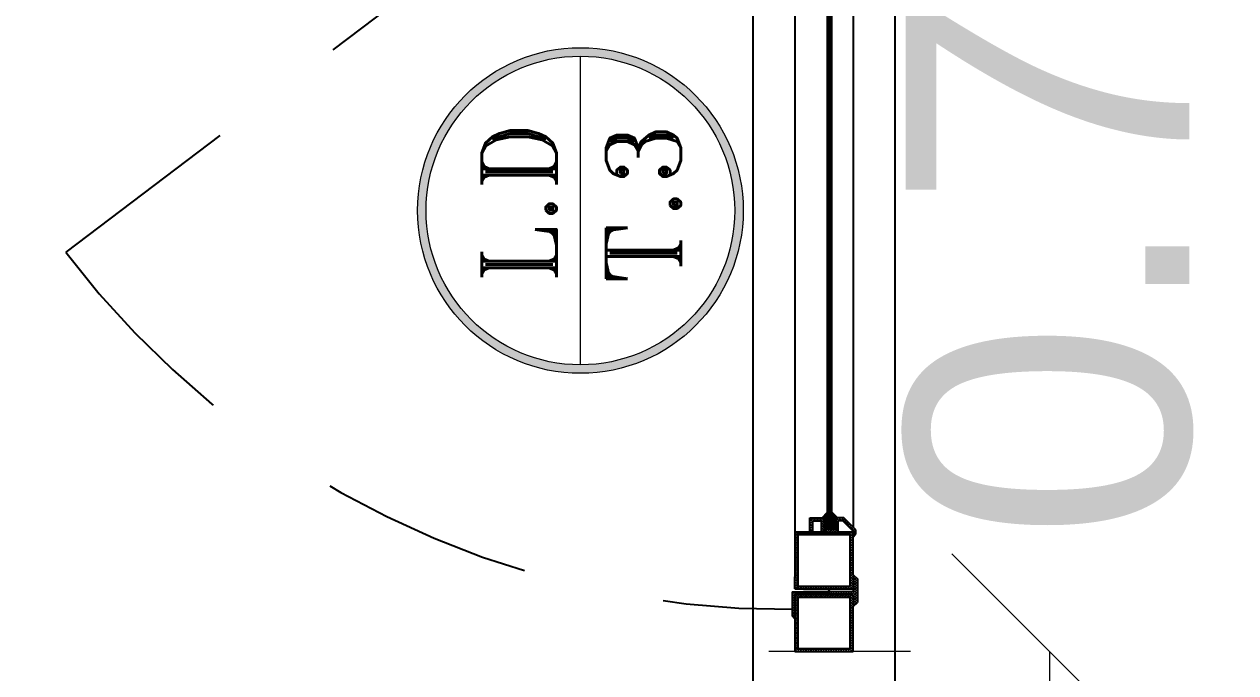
# Model space of a CAD drawing. Header units: metres. Extents: x -355 to 973, y -73 to 238.
# Drawn here: x 707.888 to 708.742, y 225.008 to 225.465 of the extents above; entities that cross this region are included whole.
import ezdxf
from ezdxf.enums import TextEntityAlignment as Align

# ---------------------------------------------------------------- set-up
doc = ezdxf.new("R2010")
doc.units = ezdxf.units.M
doc.header["$LTSCALE"] = 3
doc.header["$MEASUREMENT"] = 0
doc.linetypes.add('ACAD_ISO02W100', pattern=[15, 12, -3])
doc.linetypes.add('HIDDEN2', pattern=[0.1875, 0.125, -0.0625])
doc.layers.add('05', color=21, linetype='Continuous', lineweight=5)
for name, color, linetype in [('2', 51, 'Continuous'), ('4', 4, 'ACAD_ISO02W100'), ('5', 2, 'Continuous'), ('A-FALSE-25-Knuf', 2, 'Continuous'), ('Ditail', 1, 'Continuous')]:
    doc.layers.add(name, color=color, linetype=linetype)
doc.styles.add('ROMANT', font='romant')
doc.styles.get("Standard").update_dxf_attribs({"font": 'arial.ttf'})
doc.dimstyles.new('ahmad', dxfattribs={"dimtxt": 0.2, "dimasz": 0.1375, "dimexe": 0, "dimexo": 0.0625, "dimgap": 0.09, "dimtad": 0, "dimzin": 0, "dimdsep": 46, "dimtxsty": 'Standard', "dimblk": 'OBLIQUE', "dimcen": 0.09, "dimclrd": 245, "dimclrt": 61, "dimadec": 0, "dimazin": 0, "dimtfac": 1, "dimtofl": 0, "dimtmove": 0, "dimatfit": 3, "dimldrblk": 'OBLIQUE', "dimfxl": 0, "dimfxlon": 1, "dimtolj": 1, "dimtzin": 0, "dimlwd": 13, "dimarcsym": 0})

# ---------------------------------------------------------------- blocks, each defined once
blk = doc.blocks.new('dfdfd')
at = {"layer": '05'}
h = blk.add_hatch(color=217, dxfattribs=at)
h.paths.add_polyline_path([(118.60629, 35.51041, 1), (118.83583, 35.51041, 1)])
h.paths.add_polyline_path([(118.82983, 35.51041, 1), (118.61229, 35.51041, 1)], flags=16)
at = {"layer": '05', "color": 217}
blk.add_line((118.61229, 35.51041), (118.82983, 35.51041), dxfattribs=at)
for radius in [0.11477, 0.10877]:
    blk.add_circle((118.72106, 35.51041), radius, dxfattribs=at)
blk = doc.blocks.new('*X66')
at = {"color": 0}
for p, q in [((20.47, 31.08), (24.02, 34.62)), ((20.11, 28.06), (20.12, 28.08)), ((20.55, 27.62), (21.01, 28.08)), ((20.99, 27.18), (21.89, 28.08)), ((21.35, 31.08), (24.02, 33.74)), ((21.43, 26.74), (22.77, 28.08)), ((21.88, 26.29), (23.66, 28.08)), ((22.24, 31.08), (24.74, 33.58)), ((22.32, 25.85), (24.54, 28.08)), ((22.76, 25.41), (25.43, 28.08)), ((23.12, 31.08), (25.62, 33.58)), ((23.2, 24.97), (26.31, 28.08)), ((24.01, 31.08), (26.51, 33.58)), ((24.69, 25.58), (27.19, 28.08)), ((24.89, 31.08), (27.39, 33.58)), ((25.58, 25.58), (32.02, 32.02)), ((25.77, 31.08), (28.27, 33.58)), ((26.46, 25.58), (32.02, 31.13)), ((26.66, 31.08), (29.16, 33.58)), ((27.34, 25.58), (32.02, 30.25)), ((27.54, 31.08), (30.04, 33.58)), ((28.02, 30.67), (30.93, 33.58)), ((28.02, 29.78), (31.81, 33.58)), ((28.02, 28.9), (32.02, 32.9)), ((28.23, 25.58), (32.02, 29.36)), ((29.11, 25.58), (32.02, 28.48)), ((30, 25.58), (32.02, 27.6)), ((30.88, 25.58), (32.02, 26.71)), ((31.76, 25.58), (32.02, 25.83)), ((23.64, 24.53), (24.02, 24.9))]:
    blk.add_line(p, q, dxfattribs=at)
blk = doc.blocks.new('dfgdfg')
for p, q in [((191.815, -169.4684), (191.815, -170.08423)), ((191.85602, -169.55608), (191.85602, -170.08071))]:
    blk.add_line(p, q)
at = {"layer": '05'}
for p, q in [((191.82617, -170.07421), (191.82553, -170.07484)), ((191.82793, -170.07421), (191.82553, -170.07661)), ((191.82754, -170.07697), (191.82553, -170.07496)), ((191.82754, -170.07637), (191.82553, -170.07838)), ((191.82754, -170.07873), (191.82553, -170.07673)), ((191.82855, -170.07621), (191.82655, -170.07421)), ((191.8297, -170.07421), (191.8277, -170.07621)), ((191.83032, -170.07621), (191.82831, -170.07421)), ((191.83147, -170.07421), (191.82946, -170.07621)), ((191.83208, -170.07621), (191.83008, -170.07421)), ((191.83324, -170.07421), (191.83123, -170.07621)), ((191.83555, -170.07791), (191.83185, -170.07421)), ((191.835, -170.07421), (191.833, -170.07621)), ((191.83555, -170.07543), (191.83355, -170.07743)), ((191.83555, -170.07614), (191.83362, -170.07421)), ((191.83555, -170.07438), (191.83538, -170.07421)), ((191.84384, -170.07421), (191.84357, -170.07448)), ((191.84561, -170.07421), (191.84357, -170.07625)), ((191.84738, -170.07421), (191.84357, -170.07802)), ((191.84557, -170.07733), (191.84357, -170.07532)), ((191.84623, -170.07621), (191.84422, -170.07421)), ((191.84799, -170.07621), (191.84599, -170.07421)), ((191.84915, -170.07421), (191.84714, -170.07621)), ((191.85802, -170.08447), (191.84776, -170.07421)), ((191.85022, -170.0749), (191.8488, -170.07632)), ((191.8511, -170.07579), (191.84968, -170.07721)), ((191.85199, -170.07667), (191.85057, -170.07809)), ((191.81615, -170.08423), (191.815, -170.08538)), ((191.81791, -170.08423), (191.815, -170.08714)), ((191.81736, -170.08623), (191.81535, -170.08423)), ((191.81912, -170.08623), (191.81712, -170.08423)), ((191.81968, -170.08423), (191.81768, -170.08623)), ((191.82089, -170.08623), (191.81889, -170.08423)), ((191.82145, -170.08423), (191.81944, -170.08623)), ((191.82266, -170.08623), (191.82066, -170.08423)), ((191.82322, -170.08423), (191.82121, -170.08623)), ((191.82443, -170.08623), (191.82242, -170.08423)), ((191.82498, -170.08423), (191.82298, -170.08623)), ((191.82619, -170.08623), (191.82419, -170.08423)), ((191.82675, -170.08423), (191.82475, -170.08623)), ((191.82754, -170.07814), (191.82553, -170.08014)), ((191.82754, -170.0805), (191.82553, -170.0785)), ((191.82754, -170.07991), (191.82553, -170.08191)), ((191.82754, -170.08227), (191.82553, -170.08027)), ((191.82754, -170.08168), (191.82553, -170.08368)), ((191.82754, -170.08404), (191.82553, -170.08203)), ((191.82596, -170.08423), (191.82553, -170.0838)), ((191.82796, -170.08623), (191.82596, -170.08423)), ((191.82852, -170.08423), (191.82652, -170.08623)), ((191.82754, -170.08344), (191.82675, -170.08423)), ((191.82973, -170.08623), (191.82773, -170.08423)), ((191.83029, -170.08423), (191.82828, -170.08623)), ((191.8315, -170.08623), (191.82949, -170.08423)), ((191.83206, -170.08423), (191.83005, -170.08623)), ((191.83327, -170.08623), (191.83126, -170.08423)), ((191.83382, -170.08423), (191.83182, -170.08623)), ((191.83503, -170.08623), (191.83303, -170.08423)), ((191.83555, -170.0772), (191.83355, -170.0792)), ((191.83555, -170.07968), (191.83355, -170.07768)), ((191.83555, -170.07896), (191.83355, -170.08097)), ((191.83555, -170.08145), (191.83355, -170.07944)), ((191.83555, -170.08073), (191.83355, -170.08273)), ((191.83555, -170.08322), (191.83355, -170.08121)), ((191.8348, -170.08423), (191.83355, -170.08298)), ((191.83559, -170.08423), (191.83359, -170.08623)), ((191.83555, -170.0825), (191.83382, -170.08423)), ((191.8368, -170.08623), (191.8348, -170.08423)), ((191.83736, -170.08423), (191.83535, -170.08623)), ((191.83583, -170.08222), (191.83555, -170.0825)), ((191.83657, -170.08423), (191.83555, -170.08322)), ((191.83759, -170.08222), (191.83559, -170.08423)), ((191.83833, -170.08423), (191.83633, -170.08222)), ((191.83857, -170.08623), (191.83657, -170.08423)), ((191.83913, -170.08423), (191.83712, -170.08623)), ((191.83936, -170.08222), (191.83736, -170.08423)), ((191.8401, -170.08423), (191.8381, -170.08222)), ((191.84034, -170.08623), (191.83833, -170.08423)), ((191.84089, -170.08423), (191.83889, -170.08623)), ((191.84113, -170.08222), (191.83913, -170.08423)), ((191.84187, -170.08423), (191.83986, -170.08222)), ((191.8421, -170.08623), (191.8401, -170.08423)), ((191.84266, -170.08423), (191.84066, -170.08623)), ((191.8429, -170.08222), (191.84089, -170.08423)), ((191.84364, -170.08423), (191.84163, -170.08222)), ((191.84387, -170.08623), (191.84187, -170.08423)), ((191.84443, -170.08423), (191.84243, -170.08623)), ((191.84557, -170.08132), (191.84266, -170.08423)), ((191.8454, -170.08423), (191.8434, -170.08222)), ((191.84557, -170.07909), (191.84357, -170.07709)), ((191.84557, -170.07778), (191.84357, -170.07979)), ((191.84557, -170.08086), (191.84357, -170.07886)), ((191.84557, -170.07955), (191.84357, -170.08155)), ((191.84557, -170.08263), (191.84357, -170.08062)), ((191.84564, -170.08623), (191.84364, -170.08423)), ((191.8462, -170.08423), (191.84419, -170.08623)), ((191.84557, -170.08308), (191.84443, -170.08423)), ((191.84741, -170.08623), (191.8454, -170.08423)), ((191.84797, -170.08423), (191.84596, -170.08623)), ((191.84918, -170.08623), (191.84717, -170.08423)), ((191.84973, -170.08423), (191.84773, -170.08623)), ((191.85094, -170.08623), (191.84894, -170.08423)), ((191.8515, -170.08423), (191.8495, -170.08623)), ((191.85271, -170.08623), (191.85071, -170.08423)), ((191.85327, -170.08423), (191.85126, -170.08623)), ((191.85287, -170.07756), (191.85145, -170.07897)), ((191.85375, -170.07844), (191.85234, -170.07986)), ((191.85602, -170.08777), (191.85247, -170.08423)), ((191.85504, -170.08423), (191.85303, -170.08623)), ((191.85464, -170.07932), (191.85322, -170.08074)), ((191.85602, -170.08501), (191.85401, -170.08702)), ((191.85552, -170.08021), (191.8541, -170.08162)), ((191.85602, -170.086), (191.85424, -170.08423)), ((191.8564, -170.08109), (191.85499, -170.08251)), ((191.85729, -170.08198), (191.85587, -170.08339)), ((191.85602, -170.08424), (191.85601, -170.08423)), ((191.85802, -170.08301), (191.85602, -170.08501)), ((191.85776, -170.08598), (191.85602, -170.08424)), ((191.85802, -170.08478), (191.85602, -170.08678)), ((191.817, -170.08764), (191.815, -170.08564)), ((191.817, -170.08691), (191.815, -170.08891)), ((191.817, -170.08941), (191.815, -170.08741)), ((191.817, -170.08868), (191.815, -170.09068)), ((191.817, -170.09118), (191.815, -170.08918)), ((191.817, -170.09044), (191.815, -170.09245)), ((191.817, -170.09295), (191.815, -170.09094)), ((191.817, -170.09221), (191.815, -170.09422)), ((191.817, -170.09472), (191.815, -170.09271)), ((191.85602, -170.08678), (191.85401, -170.08878)), ((191.85602, -170.08954), (191.85401, -170.08754)), ((191.85602, -170.08855), (191.85401, -170.09055)), ((191.85602, -170.09131), (191.85401, -170.0893)), ((191.85602, -170.09032), (191.85401, -170.09232)), ((191.85602, -170.09307), (191.85401, -170.09107)), ((191.85602, -170.09208), (191.85401, -170.09409)), ((191.85602, -170.09484), (191.85401, -170.09284)), ((191.85602, -170.09385), (191.85401, -170.09586)), ((191.85688, -170.08686), (191.85602, -170.086)), ((191.817, -170.09398), (191.815, -170.09598)), ((191.817, -170.09648), (191.815, -170.09448)), ((191.817, -170.09575), (191.815, -170.09775)), ((191.817, -170.09825), (191.815, -170.09625)), ((191.817, -170.09751), (191.815, -170.09952)), ((191.817, -170.10002), (191.815, -170.09801)), ((191.817, -170.09928), (191.815, -170.10129)), ((191.817, -170.10179), (191.815, -170.09978)), ((191.817, -170.10105), (191.815, -170.10305)), ((191.817, -170.10355), (191.815, -170.10155)), ((191.85602, -170.09661), (191.85401, -170.09461)), ((191.85602, -170.09562), (191.85401, -170.09762)), ((191.85602, -170.09838), (191.85401, -170.09637)), ((191.85602, -170.09739), (191.85401, -170.09939)), ((191.85602, -170.10015), (191.85401, -170.09814)), ((191.85602, -170.09915), (191.85401, -170.10116)), ((191.85602, -170.10191), (191.85401, -170.09991)), ((191.85602, -170.10092), (191.85401, -170.10293)), ((191.85602, -170.10368), (191.85401, -170.10168)), ((191.817, -170.10282), (191.815, -170.10482)), ((191.817, -170.10532), (191.815, -170.10332)), ((191.817, -170.10459), (191.815, -170.10659)), ((191.817, -170.10709), (191.815, -170.10509)), ((191.817, -170.10635), (191.815, -170.10836)), ((191.817, -170.10886), (191.815, -170.10685)), ((191.817, -170.10812), (191.815, -170.11013)), ((191.817, -170.11063), (191.815, -170.10862)), ((191.817, -170.10989), (191.815, -170.11189)), ((191.817, -170.11239), (191.815, -170.11039)), ((191.85602, -170.10269), (191.85401, -170.10469)), ((191.85602, -170.10545), (191.85401, -170.10345)), ((191.85602, -170.10446), (191.85401, -170.10646)), ((191.85602, -170.10722), (191.85401, -170.10521)), ((191.85602, -170.10623), (191.85401, -170.10823)), ((191.85602, -170.10898), (191.85401, -170.10698)), ((191.85602, -170.10799), (191.85401, -170.11)), ((191.85602, -170.11075), (191.85401, -170.10875)), ((191.85602, -170.10976), (191.85401, -170.11177)), ((191.85602, -170.11252), (191.85401, -170.11052)), ((191.817, -170.11166), (191.815, -170.11366)), ((191.817, -170.11416), (191.815, -170.11216)), ((191.817, -170.11342), (191.815, -170.11543)), ((191.817, -170.11593), (191.815, -170.11392)), ((191.817, -170.11519), (191.815, -170.1172)), ((191.817, -170.1177), (191.815, -170.11569)), ((191.817, -170.11696), (191.815, -170.11896)), ((191.817, -170.11946), (191.815, -170.11746)), ((191.817, -170.11873), (191.815, -170.12073)), ((191.817, -170.12123), (191.815, -170.11923)), ((191.85602, -170.11153), (191.85401, -170.11353)), ((191.85602, -170.11429), (191.85401, -170.11228)), ((191.85602, -170.1133), (191.85401, -170.1153)), ((191.85602, -170.11606), (191.85401, -170.11405)), ((191.85602, -170.11506), (191.85401, -170.11707)), ((191.85602, -170.11782), (191.85401, -170.11582)), ((191.85602, -170.11683), (191.85401, -170.11884)), ((191.85602, -170.11959), (191.85401, -170.11759)), ((191.85602, -170.1186), (191.85401, -170.1206)), ((191.85602, -170.12136), (191.85401, -170.11936)), ((191.85641, -170.11468), (191.85602, -170.11506)), ((191.85729, -170.11556), (191.85602, -170.11683)), ((191.85902, -170.11906), (191.85602, -170.11606)), ((191.85818, -170.11644), (191.85602, -170.1186)), ((191.85902, -170.11736), (191.85602, -170.12037)), ((191.85902, -170.12083), (191.85602, -170.11782)), ((191.85902, -170.11913), (191.85602, -170.12214)), ((191.81472, -170.12631), (191.81299, -170.12804)), ((191.81649, -170.12631), (191.81299, -170.12981)), ((191.815, -170.12983), (191.81299, -170.12783)), ((191.81525, -170.12832), (191.81324, -170.12631)), ((191.817, -170.1205), (191.815, -170.1225)), ((191.81831, -170.12431), (191.815, -170.121)), ((191.817, -170.12226), (191.815, -170.12427)), ((191.81654, -170.12431), (191.815, -170.12276)), ((191.81701, -170.12832), (191.81501, -170.12631)), ((191.81826, -170.12631), (191.81625, -170.12832)), ((191.81873, -170.1223), (191.81672, -170.12431)), ((191.81878, -170.12832), (191.81678, -170.12631)), ((191.82002, -170.12631), (191.81802, -170.12832)), ((191.82008, -170.12431), (191.81807, -170.1223)), ((191.8205, -170.1223), (191.81849, -170.12431)), ((191.82055, -170.12832), (191.81854, -170.12631)), ((191.82179, -170.12631), (191.81979, -170.12832)), ((191.82184, -170.12431), (191.81984, -170.1223)), ((191.82226, -170.1223), (191.82026, -170.12431)), ((191.82232, -170.12832), (191.82031, -170.12631)), ((191.82356, -170.12631), (191.82156, -170.12832)), ((191.82361, -170.12431), (191.82161, -170.1223)), ((191.82403, -170.1223), (191.82203, -170.12431)), ((191.82408, -170.12832), (191.82208, -170.12631)), ((191.82533, -170.12631), (191.82332, -170.12832)), ((191.82538, -170.12431), (191.82338, -170.1223)), ((191.8258, -170.1223), (191.8238, -170.12431)), ((191.82585, -170.12832), (191.82385, -170.12631)), ((191.82709, -170.12631), (191.82509, -170.12832)), ((191.82715, -170.12431), (191.82514, -170.1223)), ((191.82757, -170.1223), (191.82556, -170.12431)), ((191.82762, -170.12832), (191.82562, -170.12631)), ((191.82886, -170.12631), (191.82686, -170.12832)), ((191.82892, -170.12431), (191.82691, -170.1223)), ((191.82933, -170.1223), (191.82733, -170.12431)), ((191.82939, -170.12832), (191.82738, -170.12631)), ((191.83063, -170.12631), (191.82863, -170.12832)), ((191.83068, -170.12431), (191.82868, -170.1223)), ((191.8311, -170.1223), (191.8291, -170.12431)), ((191.83116, -170.12832), (191.82915, -170.12631)), ((191.8324, -170.12631), (191.83039, -170.12832)), ((191.83245, -170.12431), (191.83045, -170.1223)), ((191.83287, -170.1223), (191.83087, -170.12431)), ((191.83292, -170.12832), (191.83092, -170.12631)), ((191.83417, -170.12631), (191.83216, -170.12832)), ((191.83422, -170.12431), (191.83221, -170.1223)), ((191.83464, -170.1223), (191.83263, -170.12431)), ((191.83469, -170.12832), (191.83269, -170.12631)), ((191.83593, -170.12631), (191.83393, -170.12832)), ((191.83599, -170.12431), (191.83398, -170.1223)), ((191.83641, -170.1223), (191.8344, -170.12431)), ((191.83646, -170.12832), (191.83445, -170.12631)), ((191.8377, -170.12631), (191.8357, -170.12832)), ((191.83775, -170.12431), (191.83575, -170.1223)), ((191.83817, -170.1223), (191.83617, -170.12431)), ((191.83823, -170.12832), (191.83622, -170.12631)), ((191.83876, -170.12702), (191.83746, -170.12832)), ((191.83952, -170.12431), (191.83752, -170.1223)), ((191.83994, -170.1223), (191.83794, -170.12431)), ((191.83999, -170.12832), (191.83799, -170.12631)), ((191.83947, -170.12631), (191.83876, -170.12702)), ((191.83964, -170.12791), (191.83923, -170.12832)), ((191.84129, -170.12431), (191.83929, -170.1223)), ((191.84124, -170.12631), (191.83964, -170.12791)), ((191.84171, -170.1223), (191.83971, -170.12431)), ((191.84176, -170.12832), (191.83976, -170.12631)), ((191.843, -170.12631), (191.841, -170.12832)), ((191.84306, -170.12431), (191.84105, -170.1223)), ((191.84348, -170.1223), (191.84147, -170.12431)), ((191.84353, -170.12832), (191.84153, -170.12631)), ((191.84477, -170.12631), (191.84277, -170.12832)), ((191.84483, -170.12431), (191.84282, -170.1223)), ((191.84524, -170.1223), (191.84324, -170.12431)), ((191.8453, -170.12832), (191.84329, -170.12631)), ((191.84654, -170.12631), (191.84454, -170.12832)), ((191.84659, -170.12431), (191.84459, -170.1223)), ((191.84701, -170.1223), (191.84501, -170.12431)), ((191.84707, -170.12832), (191.84506, -170.12631)), ((191.84831, -170.12631), (191.8463, -170.12832)), ((191.84836, -170.12431), (191.84636, -170.1223)), ((191.84878, -170.1223), (191.84678, -170.12431)), ((191.84883, -170.12832), (191.84683, -170.12631)), ((191.85008, -170.12631), (191.84807, -170.12832)), ((191.85013, -170.12431), (191.84812, -170.1223)), ((191.85055, -170.1223), (191.84854, -170.12431)), ((191.8506, -170.12832), (191.8486, -170.12631)), ((191.85184, -170.12631), (191.84984, -170.12832)), ((191.8519, -170.12431), (191.84989, -170.1223)), ((191.85232, -170.1223), (191.85031, -170.12431)), ((191.85237, -170.12832), (191.85036, -170.12631)), ((191.85361, -170.12631), (191.85161, -170.12832)), ((191.85366, -170.12431), (191.85166, -170.1223)), ((191.85602, -170.12037), (191.85208, -170.12431)), ((191.85414, -170.12832), (191.85213, -170.12631)), ((191.85538, -170.12631), (191.85337, -170.12832)), ((191.85543, -170.12431), (191.85343, -170.1223)), ((191.85602, -170.12214), (191.85385, -170.12431)), ((191.8559, -170.12832), (191.8539, -170.12631)), ((191.85602, -170.12313), (191.85401, -170.12112)), ((191.85902, -170.12443), (191.85514, -170.12832)), ((191.85602, -170.1239), (191.85562, -170.12431)), ((191.85902, -170.12967), (191.85567, -170.12631)), ((191.85902, -170.1226), (191.85602, -170.11959)), ((191.85902, -170.1209), (191.85602, -170.1239)), ((191.85902, -170.12437), (191.85602, -170.12136)), ((191.85902, -170.12267), (191.85602, -170.12567)), ((191.85902, -170.12613), (191.85602, -170.12313)), ((191.85902, -170.1279), (191.85602, -170.12489)), ((191.85902, -170.1262), (191.85602, -170.12921)), ((191.85902, -170.12797), (191.85602, -170.13097)), ((191.815, -170.12957), (191.81299, -170.13157)), ((191.815, -170.1316), (191.81299, -170.1296)), ((191.815, -170.13134), (191.81299, -170.13334)), ((191.815, -170.13337), (191.81299, -170.13137)), ((191.815, -170.13311), (191.81299, -170.13511)), ((191.815, -170.13514), (191.81299, -170.13313)), ((191.815, -170.13487), (191.81299, -170.13688)), ((191.815, -170.13691), (191.81299, -170.1349)), ((191.81625, -170.12832), (191.815, -170.12957)), ((191.81802, -170.12832), (191.815, -170.13134)), ((191.817, -170.13184), (191.815, -170.12983)), ((191.817, -170.1311), (191.815, -170.13311)), ((191.817, -170.13361), (191.815, -170.1316)), ((191.817, -170.13287), (191.815, -170.13487)), ((191.817, -170.13537), (191.815, -170.13337)), ((191.817, -170.13464), (191.815, -170.13664)), ((191.817, -170.13714), (191.815, -170.13514)), ((191.817, -170.13641), (191.815, -170.13841)), ((191.81725, -170.13032), (191.81525, -170.12832)), ((191.81902, -170.13032), (191.81701, -170.12832)), ((191.81979, -170.12832), (191.81778, -170.13032)), ((191.82078, -170.13032), (191.81878, -170.12832)), ((191.82156, -170.12832), (191.81955, -170.13032)), ((191.82255, -170.13032), (191.82055, -170.12832)), ((191.82332, -170.12832), (191.82132, -170.13032)), ((191.82432, -170.13032), (191.82232, -170.12832)), ((191.82509, -170.12832), (191.82309, -170.13032)), ((191.82609, -170.13032), (191.82408, -170.12832)), ((191.82686, -170.12832), (191.82485, -170.13032)), ((191.82786, -170.13032), (191.82585, -170.12832)), ((191.82863, -170.12832), (191.82662, -170.13032)), ((191.82962, -170.13032), (191.82762, -170.12832)), ((191.83039, -170.12832), (191.82839, -170.13032)), ((191.83139, -170.13032), (191.82939, -170.12832)), ((191.83216, -170.12832), (191.83016, -170.13032)), ((191.83316, -170.13032), (191.83116, -170.12832)), ((191.83393, -170.12832), (191.83193, -170.13032)), ((191.83493, -170.13032), (191.83292, -170.12832)), ((191.8357, -170.12832), (191.83369, -170.13032)), ((191.83669, -170.13032), (191.83469, -170.12832)), ((191.83746, -170.12832), (191.83546, -170.13032)), ((191.83846, -170.13032), (191.83646, -170.12832)), ((191.83923, -170.12832), (191.83723, -170.13032)), ((191.84023, -170.13032), (191.83823, -170.12832)), ((191.841, -170.12832), (191.839, -170.13032)), ((191.842, -170.13032), (191.83999, -170.12832)), ((191.84277, -170.12832), (191.84076, -170.13032)), ((191.84377, -170.13032), (191.84176, -170.12832)), ((191.84454, -170.12832), (191.84253, -170.13032)), ((191.84553, -170.13032), (191.84353, -170.12832)), ((191.8463, -170.12832), (191.8443, -170.13032)), ((191.8473, -170.13032), (191.8453, -170.12832)), ((191.84807, -170.12832), (191.84607, -170.13032)), ((191.84907, -170.13032), (191.84707, -170.12832)), ((191.84984, -170.12832), (191.84784, -170.13032)), ((191.85084, -170.13032), (191.84883, -170.12832)), ((191.85161, -170.12832), (191.8496, -170.13032)), ((191.8526, -170.13032), (191.8506, -170.12832)), ((191.85337, -170.12832), (191.85137, -170.13032)), ((191.85602, -170.13197), (191.85237, -170.12832)), ((191.85514, -170.12832), (191.85314, -170.13032)), ((191.85602, -170.12921), (191.85401, -170.13121)), ((191.85602, -170.13097), (191.85401, -170.13298)), ((191.85602, -170.13373), (191.85401, -170.13173)), ((191.85602, -170.13274), (191.85401, -170.13475)), ((191.85602, -170.1355), (191.85401, -170.1335)), ((191.85602, -170.13451), (191.85401, -170.13651)), ((191.85602, -170.13727), (191.85401, -170.13527)), ((191.85602, -170.13628), (191.85401, -170.13828)), ((191.85602, -170.1302), (191.85414, -170.12832)), ((191.85602, -170.12843), (191.8559, -170.12832)), ((191.85902, -170.13144), (191.85602, -170.12843)), ((191.85902, -170.12974), (191.85602, -170.13274)), ((191.85902, -170.1332), (191.85602, -170.1302)), ((191.85902, -170.1315), (191.85602, -170.13451)), ((191.85842, -170.13437), (191.85602, -170.13197)), ((191.85902, -170.13327), (191.85602, -170.13628)), ((191.85754, -170.13525), (191.85602, -170.13373)), ((191.85666, -170.13614), (191.85602, -170.1355)), ((191.815, -170.13664), (191.81299, -170.13865)), ((191.815, -170.13867), (191.81299, -170.13667)), ((191.815, -170.13841), (191.81299, -170.14041)), ((191.815, -170.14044), (191.81299, -170.13844)), ((191.815, -170.14018), (191.81299, -170.14218)), ((191.815, -170.14221), (191.81299, -170.1402)), ((191.815, -170.14398), (191.81299, -170.14197)), ((191.815, -170.14194), (191.81329, -170.14365)), ((191.815, -170.14371), (191.81418, -170.14453)), ((191.817, -170.13891), (191.815, -170.13691)), ((191.817, -170.13817), (191.815, -170.14018)), ((191.817, -170.14068), (191.815, -170.13867)), ((191.817, -170.13994), (191.815, -170.14194)), ((191.817, -170.14245), (191.815, -170.14044)), ((191.817, -170.14171), (191.815, -170.14371)), ((191.817, -170.14421), (191.815, -170.14221)), ((191.817, -170.14348), (191.815, -170.14548)), ((191.817, -170.14598), (191.815, -170.14398)), ((191.85602, -170.13904), (191.85401, -170.13703)), ((191.85602, -170.13805), (191.85401, -170.14005)), ((191.85602, -170.1408), (191.85401, -170.1388)), ((191.85602, -170.13981), (191.85401, -170.14182)), ((191.85602, -170.14257), (191.85401, -170.14057)), ((191.85602, -170.14158), (191.85401, -170.14359)), ((191.85602, -170.14434), (191.85401, -170.14234)), ((191.85602, -170.14335), (191.85401, -170.14535)), ((191.85602, -170.14611), (191.85401, -170.1441)), ((191.85602, -170.14512), (191.85401, -170.14712)), ((191.817, -170.14524), (191.815, -170.14725)), ((191.817, -170.14775), (191.815, -170.14574)), ((191.817, -170.14701), (191.815, -170.14902)), ((191.817, -170.14952), (191.815, -170.14751)), ((191.817, -170.14878), (191.815, -170.15078)), ((191.817, -170.15128), (191.815, -170.14928)), ((191.817, -170.15055), (191.815, -170.15255)), ((191.817, -170.15305), (191.815, -170.15105)), ((191.817, -170.15232), (191.815, -170.15432)), ((191.817, -170.15482), (191.815, -170.15282)), ((191.85602, -170.14788), (191.85401, -170.14587)), ((191.85602, -170.14688), (191.85401, -170.14889)), ((191.85602, -170.14964), (191.85401, -170.14764)), ((191.85602, -170.14865), (191.85401, -170.15066)), ((191.85602, -170.15141), (191.85401, -170.14941)), ((191.85602, -170.15042), (191.85401, -170.15242)), ((191.85602, -170.15318), (191.85401, -170.15118)), ((191.85602, -170.15219), (191.85401, -170.15419)), ((191.85602, -170.15495), (191.85401, -170.15294)), ((191.817, -170.15408), (191.815, -170.15609)), ((191.817, -170.15659), (191.815, -170.15458)), ((191.817, -170.15585), (191.815, -170.15785)), ((191.817, -170.15836), (191.815, -170.15635)), ((191.817, -170.15762), (191.815, -170.15962)), ((191.817, -170.16012), (191.815, -170.15812)), ((191.817, -170.15939), (191.815, -170.16139)), ((191.817, -170.16189), (191.815, -170.15989)), ((191.817, -170.16115), (191.815, -170.16316)), ((191.817, -170.16366), (191.815, -170.16165)), ((191.85602, -170.15396), (191.85401, -170.15596)), ((191.85602, -170.15671), (191.85401, -170.15471)), ((191.85602, -170.15572), (191.85401, -170.15773)), ((191.85602, -170.15848), (191.85401, -170.15648)), ((191.85602, -170.15749), (191.85401, -170.1595)), ((191.85602, -170.16025), (191.85401, -170.15825)), ((191.85602, -170.15926), (191.85401, -170.16126)), ((191.85602, -170.16202), (191.85401, -170.16001)), ((191.85602, -170.16103), (191.85401, -170.16303)), ((191.85602, -170.16379), (191.85401, -170.16178)), ((191.89653, -170.1684), (191.79653, -170.1684)), ((191.817, -170.16292), (191.815, -170.16493)), ((191.817, -170.16543), (191.815, -170.16342)), ((191.817, -170.16469), (191.815, -170.16669)), ((191.8182, -170.1684), (191.815, -170.16519)), ((191.81643, -170.1684), (191.815, -170.16696)), ((191.81707, -170.16639), (191.81506, -170.1684)), ((191.81883, -170.16639), (191.81683, -170.1684)), ((191.81997, -170.1684), (191.81797, -170.16639)), ((191.8206, -170.16639), (191.8186, -170.1684)), ((191.82174, -170.1684), (191.81973, -170.16639)), ((191.82237, -170.16639), (191.82037, -170.1684)), ((191.82351, -170.1684), (191.8215, -170.16639)), ((191.82414, -170.16639), (191.82213, -170.1684)), ((191.82527, -170.1684), (191.82327, -170.16639)), ((191.82591, -170.16639), (191.8239, -170.1684)), ((191.82704, -170.1684), (191.82504, -170.16639)), ((191.82767, -170.16639), (191.82567, -170.1684)), ((191.82881, -170.1684), (191.8268, -170.16639)), ((191.82944, -170.16639), (191.82744, -170.1684)), ((191.83058, -170.1684), (191.82857, -170.16639)), ((191.83121, -170.16639), (191.8292, -170.1684)), ((191.83234, -170.1684), (191.83034, -170.16639)), ((191.83298, -170.16639), (191.83097, -170.1684)), ((191.83411, -170.1684), (191.83211, -170.16639)), ((191.83474, -170.16639), (191.83274, -170.1684)), ((191.83588, -170.1684), (191.83388, -170.16639)), ((191.83651, -170.16639), (191.83451, -170.1684)), ((191.83765, -170.1684), (191.83564, -170.16639)), ((191.83828, -170.16639), (191.83628, -170.1684)), ((191.83942, -170.1684), (191.83741, -170.16639)), ((191.84005, -170.16639), (191.83804, -170.1684)), ((191.84118, -170.1684), (191.83918, -170.16639)), ((191.84182, -170.16639), (191.83981, -170.1684)), ((191.84295, -170.1684), (191.84095, -170.16639)), ((191.84358, -170.16639), (191.84158, -170.1684)), ((191.84472, -170.1684), (191.84271, -170.16639)), ((191.84535, -170.16639), (191.84335, -170.1684)), ((191.84649, -170.1684), (191.84448, -170.16639)), ((191.84712, -170.16639), (191.84511, -170.1684)), ((191.84825, -170.1684), (191.84625, -170.16639)), ((191.84889, -170.16639), (191.84688, -170.1684)), ((191.85002, -170.1684), (191.84802, -170.16639)), ((191.85065, -170.16639), (191.84865, -170.1684)), ((191.85179, -170.1684), (191.84979, -170.16639)), ((191.85242, -170.16639), (191.85042, -170.1684)), ((191.85356, -170.1684), (191.85155, -170.16639)), ((191.85602, -170.16456), (191.85219, -170.1684)), ((191.85533, -170.1684), (191.85332, -170.16639)), ((191.85602, -170.16633), (191.85395, -170.1684)), ((191.85602, -170.16279), (191.85401, -170.1648)), ((191.85602, -170.16555), (191.85401, -170.16355)), ((191.85602, -170.16732), (191.85401, -170.16532)), ((191.85602, -170.1681), (191.85572, -170.1684))]:
    blk.add_line(p, q, dxfattribs=at)
at = {"layer": '2'}
for p, q in [((191.83868, -170.07822), (191.83868, -169.55857)), ((191.83931, -170.07822), (191.83931, -169.55857)), ((191.83994, -170.07822), (191.83994, -169.55857)), ((191.84056, -170.07822), (191.84056, -169.55857))]:
    blk.add_line(p, q, dxfattribs=at)
at = {"layer": '4'}
for p, q in [((191.83806, -170.07822), (191.83806, -169.55857)), ((191.84106, -170.07822), (191.84106, -169.55857)), ((191.82553, -170.07421), (191.83555, -170.07421)), ((191.82553, -170.08423), (191.82553, -170.07421)), ((191.82754, -170.08423), (191.82754, -170.07621)), ((191.82754, -170.07621), (191.83355, -170.07621)), ((191.83355, -170.07621), (191.83355, -170.08423)), ((191.83412, -170.07421), (191.83806, -170.07028)), ((191.83555, -170.07421), (191.83555, -170.08423)), ((191.845, -170.07421), (191.84106, -170.07028)), ((191.84357, -170.07421), (191.84357, -170.08222)), ((191.84952, -170.07421), (191.84357, -170.07421)), ((191.84557, -170.08423), (191.84557, -170.07621)), ((191.84869, -170.07621), (191.84557, -170.07621)), ((191.85602, -170.08354), (191.84869, -170.07621)), ((191.85802, -170.08271), (191.84952, -170.07421)), ((191.815, -170.08423), (191.815, -170.11585)), ((191.82553, -170.08423), (191.815, -170.08423)), ((191.83355, -170.08423), (191.82754, -170.08423)), ((191.84357, -170.08222), (191.83555, -170.08222)), ((191.84106, -170.07822), (191.83806, -170.07822)), ((191.85602, -170.08423), (191.84557, -170.08423)), ((191.85602, -170.08423), (191.85602, -170.08354)), ((191.85802, -170.08572), (191.85802, -170.08271)), ((191.85401, -170.08623), (191.817, -170.08623)), ((191.817, -170.08623), (191.817, -170.1223)), ((191.85401, -170.1223), (191.85401, -170.08623)), ((191.85602, -170.08772), (191.85802, -170.08572)), ((191.85602, -170.11429), (191.85602, -170.08772)), ((191.815, -170.11729), (191.815, -170.11585)), ((191.85602, -170.11429), (191.85902, -170.11729)), ((191.85902, -170.11729), (191.85902, -170.13377)), ((191.81299, -170.12631), (191.83804, -170.12631)), ((191.81299, -170.12631), (191.81299, -170.14335)), ((191.817, -170.1223), (191.85401, -170.1223)), ((191.85602, -170.12631), (191.82101, -170.12631)), ((191.84005, -170.12431), (191.83804, -170.12631)), ((191.84005, -170.12832), (191.83804, -170.12631)), ((191.84005, -170.12431), (191.85602, -170.12431)), ((191.85602, -170.12431), (191.85602, -170.12631)), ((191.815, -170.14034), (191.815, -170.12832)), ((191.85401, -170.13032), (191.817, -170.13032)), ((191.817, -170.13032), (191.817, -170.16639)), ((191.85401, -170.16639), (191.85401, -170.13032)), ((191.85602, -170.13678), (191.85902, -170.13377)), ((191.815, -170.14535), (191.81299, -170.14335)), ((191.85602, -170.1684), (191.85602, -170.13678)), ((191.815, -170.14535), (191.815, -170.1684)), ((191.815, -170.1684), (191.85602, -170.1684)), ((191.817, -170.16639), (191.85401, -170.16639))]:
    blk.add_line(p, q, dxfattribs=at)
at = {"layer": '5'}
for p, q in [((191.82754, -170.08423), (191.82553, -170.08423)), ((191.83555, -170.08423), (191.83355, -170.08423)), ((191.83555, -170.08423), (191.84557, -170.08423)), ((191.85602, -170.08772), (191.85602, -170.08423)), ((191.815, -170.12431), (191.815, -170.11729)), ((191.85602, -170.11429), (191.85602, -170.12431)), ((191.815, -170.12431), (191.84005, -170.12431)), ((191.85602, -170.12832), (191.815, -170.12832)), ((191.815, -170.12832), (191.815, -170.14535)), ((191.85602, -170.12832), (191.85602, -170.13678))]:
    blk.add_line(p, q, dxfattribs=at)
at = {"layer": 'Ditail', "color": 1, "linetype": 'HIDDEN2', "ltscale": 0.4}
blk.add_line((191.80798, -169.50256), (191.30127, -169.88697), dxfattribs=at)
blk.add_arc((191.80798, -169.50256), 0.63603, 217.18484, 270.45132, dxfattribs=at)
at = {"layer": '05', "rotation": 90}
blk.add_blockref('dfdfd', (227.17427, -288.5786), dxfattribs=at)
at = {"layer": '2', "extrusion": (0, 0, -1), "xscale": 0.001001994631451453, "yscale": 0.001001994631451453, "zscale": -0.001001994631455534, "rotation": 270}
blk.add_blockref('*X66', (-191.8692, -170.05014), dxfattribs=at)
at = {"layer": 'A-FALSE-25-Knuf', "style": 'ROMANT'}
for s, p in [('L.D', (191.64691, -169.8517)), ('T.3', (191.73451, -169.85278))]:
    blk.add_text(s, height=0.052526, rotation=90, dxfattribs=at).set_placement(p, align=Align.CENTER)
blk = doc.blocks.new('_Oblique')
at = {"color": 0, "linetype": 'ByBlock', "lineweight": -2}
blk.add_line((-0.5, -0.5), (0.5, 0.5), dxfattribs=at)
blk = doc.blocks.new('*D406')
at = {"color": 245, "lineweight": 13, "transparency": 16777216}
for p, q in [((707.06348, 225.70647), (707.39256, 225.70647)), ((708.40151, 225.70647), (708.07243, 225.70647))]:
    blk.add_line(p, q, dxfattribs=at)
at = {"layer": 'Defpoints', "color": 0, "transparency": 16777216}
for p in [(708.40151, 225.70647), (707.06348, 224.42245), (708.40151, 224.42245)]:
    blk.add_point(p, dxfattribs=at)
at = {"color": 245, "lineweight": 13, "transparency": 16777216, "xscale": 0.1375, "yscale": 0.1375, "zscale": 0.1375, "rotation": 180}
blk.add_blockref('_Oblique', (707.06348, 225.70647), dxfattribs=at)
at = {"color": 245, "lineweight": 13, "transparency": 16777216, "xscale": 0.1375, "yscale": 0.1375, "zscale": 0.1375}
blk.add_blockref('_Oblique', (708.40151, 225.70647), dxfattribs=at)
at = {"color": 61, "transparency": 16777216, "insert": (707.73249, 225.70647), "char_height": 0.2, "attachment_point": 5}
blk.add_mtext('\\A1;1.34', dxfattribs=at)
blk = doc.blocks.new('*D436')
at = {"color": 245, "lineweight": 13, "transparency": 16777216}
for p, q in [((708.61041, 225.72312), (708.61041, 225.86062)), ((708.61041, 225.02312), (708.61041, 224.88562))]:
    blk.add_line(p, q, dxfattribs=at)
at = {"layer": 'Defpoints', "color": 0, "transparency": 16777216}
for p in [(708.51248, 225.72312), (708.51248, 225.02312), (708.61041, 225.02312)]:
    blk.add_point(p, dxfattribs=at)
at = {"color": 245, "lineweight": 13, "transparency": 16777216, "xscale": 0.1375, "yscale": 0.1375, "zscale": 0.1375}
for p, rotation in [((708.61041, 225.72312), 270), ((708.61041, 225.02312), 90)]:
    blk.add_blockref('_Oblique', p, dxfattribs=dict(at, rotation=rotation))
at = {"color": 61, "transparency": 16777216, "insert": (708.61041, 225.37312), "char_height": 0.2, "attachment_point": 5, "rotation": 90}
blk.add_mtext('\\A1;0.70', dxfattribs=at)

msp = doc.modelspace()

# ---------------------------------------------------------------- linework, layer by layer
for p, q in [((708.40151, 224.42245), (708.40151, 225.82245)), ((708.50151, 224.42245), (708.50151, 225.82245))]:
    msp.add_line(p, q)

# ---------------------------------------------------------------- block references
msp.add_blockref('dfgdfg', (516.61595, 395.19152))

# ---------------------------------------------------------------- dimensions: what is measured, and where the dimension line sits
dim = msp.add_linear_dim(base=(708.61041, 225.02312), p1=(708.51248, 225.72312), p2=(708.51248, 225.02312), angle=90, dimstyle='ahmad')
dim.commit()
dim.dimension.update_dxf_attribs({"geometry": '*D436', "text_midpoint": (708.61041, 225.37312)})
dim = msp.add_linear_dim(base=(708.40151, 225.70647), p1=(707.06348, 224.42245), p2=(708.40151, 224.42245), dimstyle='ahmad')
dim.commit()
dim.dimension.update_dxf_attribs({"geometry": '*D406', "text_midpoint": (707.73249, 225.70647)})

doc.saveas('drawing.dxf')
